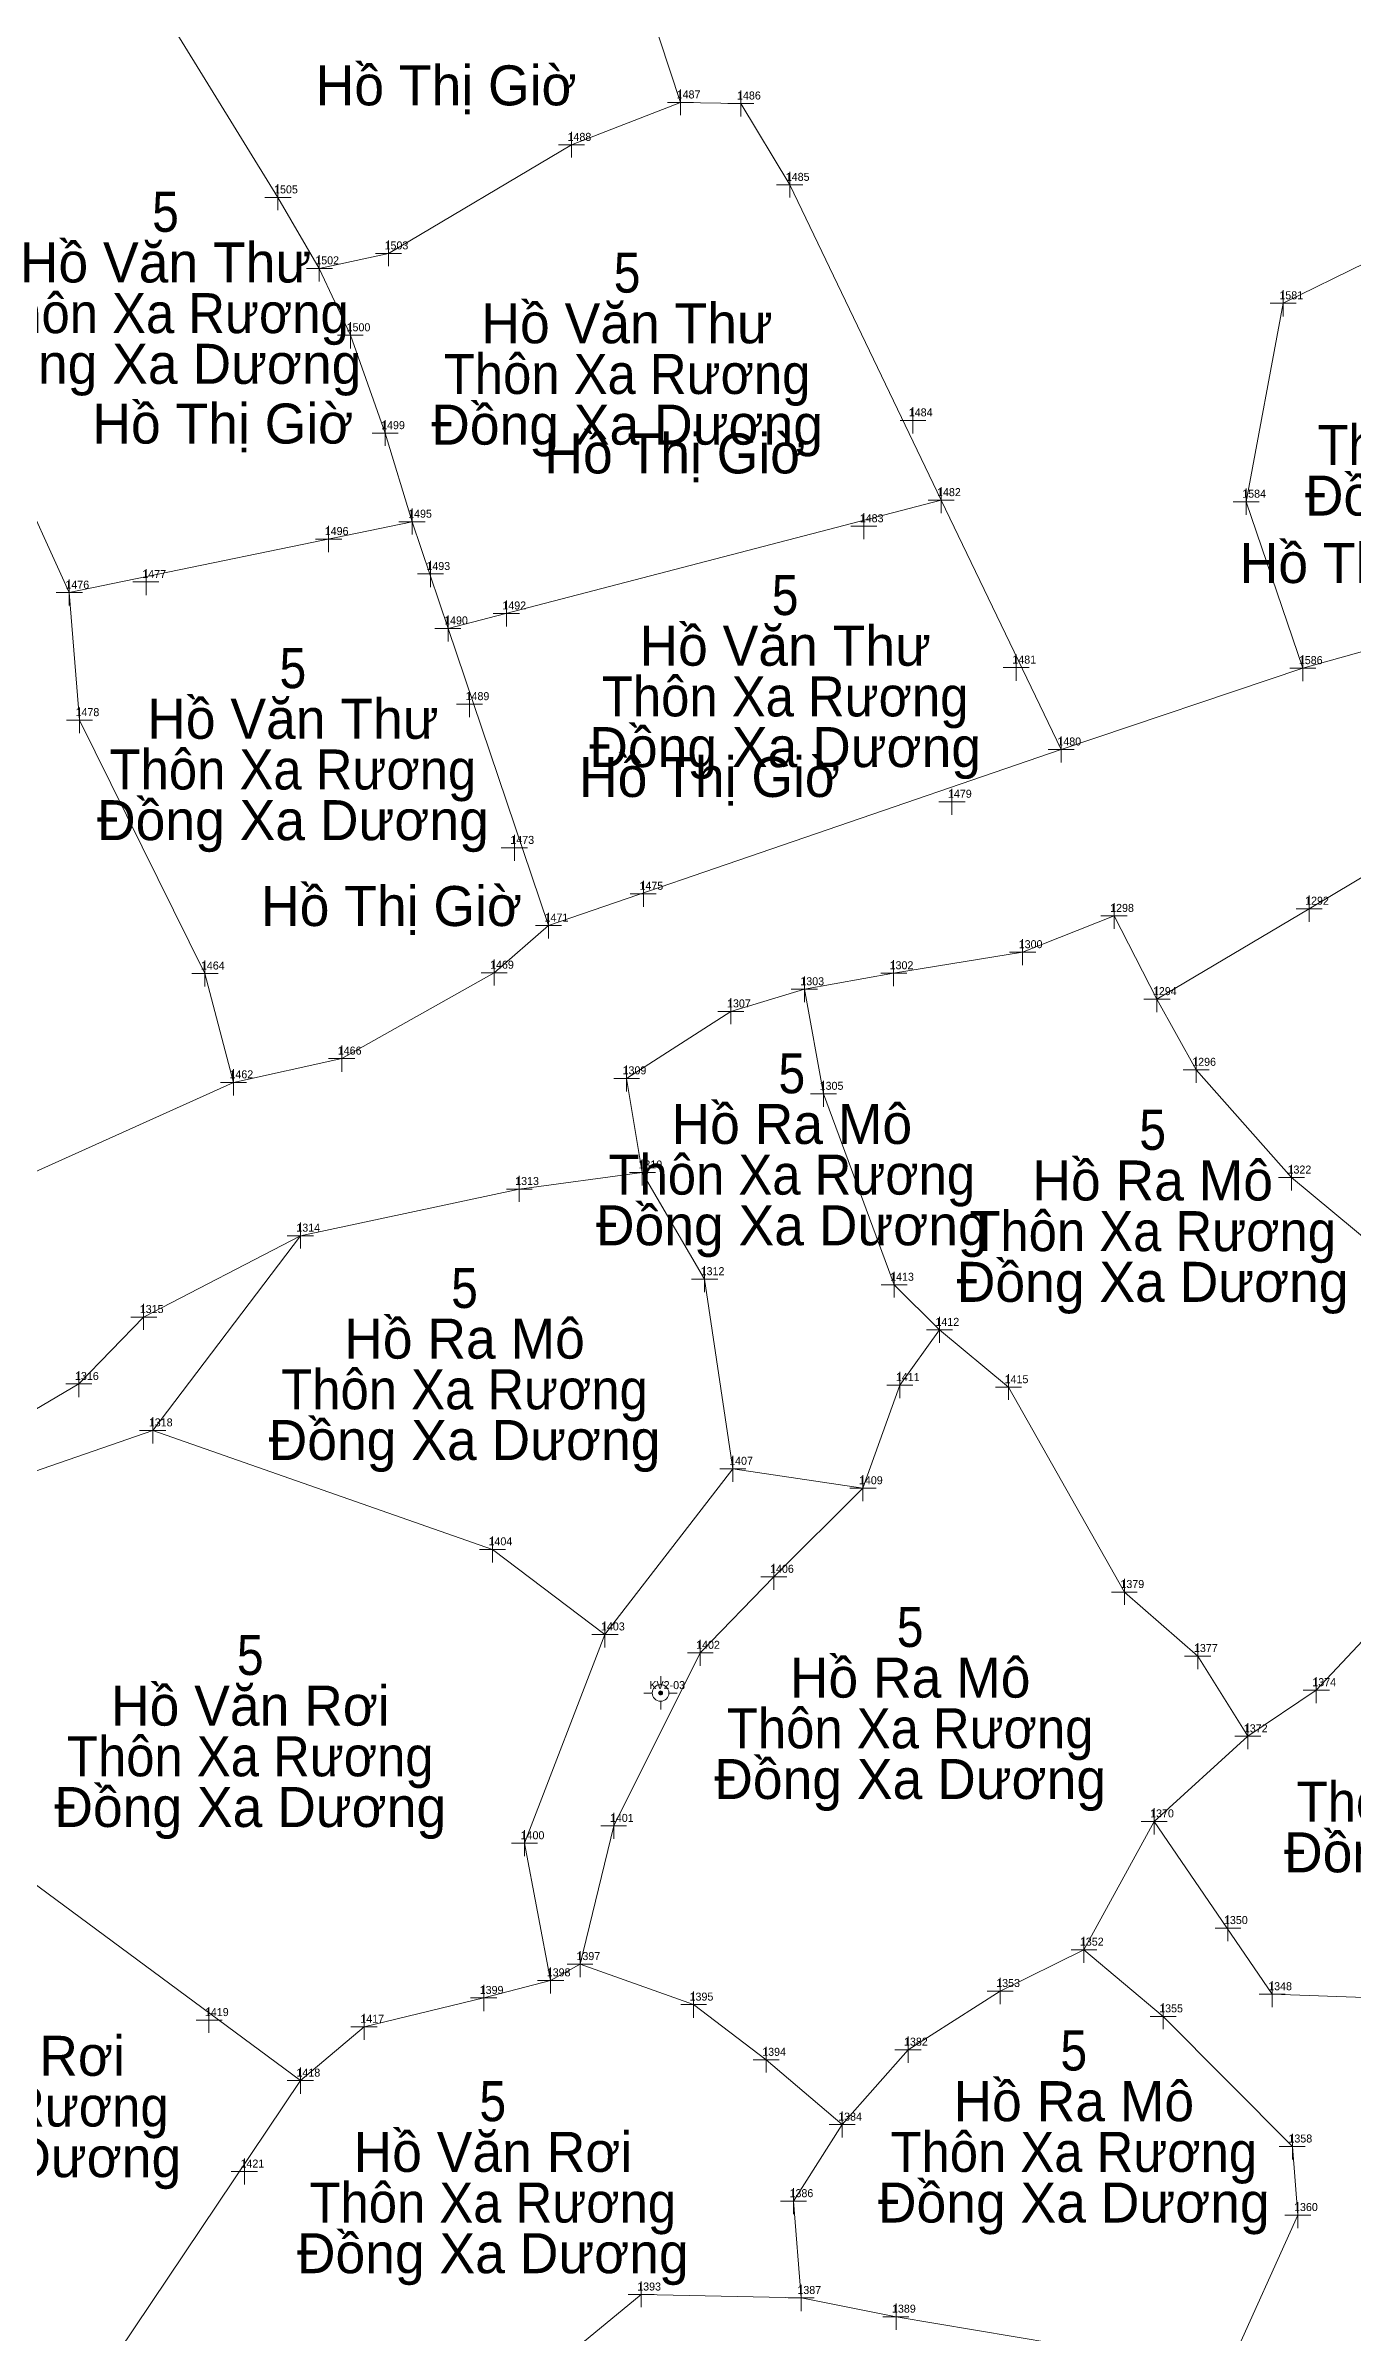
# Model space of a CAD drawing. Header units: metres. Extents: x 541800 to 543200, y 1841756 to 1843200.
# Drawn here: x 542269.7 to 542318.8, y 1841825.6 to 1841911.4 of the extents above; entities that cross this region are included whole.
import ezdxf
from ezdxf.enums import TextEntityAlignment as Align

# ---------------------------------------------------------------- set-up
doc = ezdxf.new("R2010")
doc.units = ezdxf.units.M
doc.header["$LTSCALE"] = 0.12
for name, color, linetype, lineweight in [('10', 7, 'Continuous', 13), ('11', 7, 'Continuous', 13), ('30', 7, 'Continuous', 13)]:
    doc.layers.add(name, color=color, linetype=linetype, lineweight=lineweight)
for name, color, linetype in [('12', 7, 'Continuous'), ('15', 7, 'Continuous'), ('16', 7, 'Continuous')]:
    doc.layers.add(name, color=color, linetype=linetype)

msp = doc.modelspace()

# ---------------------------------------------------------------- hatches: boundary and pattern name
at = {"layer": '10'}
msp.add_hatch(color=256, dxfattribs=at).paths.add_polyline_path([(542292.88, 1841849.604, 1), (542292.73, 1841849.604, 1)])
msp.add_hatch(color=256, dxfattribs=at).paths.add_polyline_path([(542292.88, 1841849.604, 1), (542292.73, 1841849.604, 1)])

# ---------------------------------------------------------------- linework, layer by layer
for p, q in [((542307.84, 1841884.98), (542303.33, 1841894.33)), ((542288.6, 1841878.38), (542284.83, 1841889.52)), ((542292.81, 1841850.23), (542292.81, 1841849.92)), ((542292.81, 1841850.23), (542292.81, 1841849.92)), ((542292.49, 1841849.6), (542292.18, 1841849.6)), ((542292.49, 1841849.6), (542292.18, 1841849.6)), ((542292.81, 1841849.29), (542292.81, 1841848.98)), ((542292.81, 1841849.29), (542292.81, 1841848.98)), ((542293.43, 1841849.6), (542293.12, 1841849.6)), ((542293.43, 1841849.6), (542293.12, 1841849.6)), ((542276.8, 1841814.51), (542292.08, 1841827.05)), ((542298.08, 1841826.92), (542292.08, 1841827.05))]:
    msp.add_line(p, q, dxfattribs=at)
for points in [[(542280, 1841903.02), (542282.6, 1841903.58), (542289.46, 1841907.65), (542293.55, 1841909.24), (542291.98, 1841914.02), (542288.39, 1841920.93), (542287.82, 1841923.96)], [(542293.55, 1841909.24), (542295.82, 1841909.2), (542297.65, 1841906.15), (542303.33, 1841894.33), (542284.83, 1841889.52), (542283.48, 1841893.52)], [(542338.81, 1841894.14), (542338.21, 1841897.82), (542333.02, 1841899.3), (542329.66, 1841904.86), (542322.39, 1841904.76), (542316.17, 1841901.71), (542314.78, 1841894.27), (542316.9, 1841888.03)], [(542270.62, 1841890.86), (542271, 1841886.08), (542275.71, 1841876.58), (542276.78, 1841872.5)], [(542298.2, 1841875.99), (542298.92, 1841872.07), (542301.57, 1841864.91), (542303.27, 1841863.22)], [(542311.43, 1841875.62), (542312.9, 1841872.97), (542316.48, 1841868.93)], [(542339.95, 1841872.96), (542337.79, 1841870.38), (542327.32, 1841862.83), (542324.65, 1841860.89), (542322.09, 1841864.27), (542316.48, 1841868.93)], [(542292.12, 1841869.12), (542294.46, 1841865.12), (542295.52, 1841858.01)], [(542286.5, 1841854.99), (542273.75, 1841859.45), (542279.29, 1841866.75)], [(542305.86, 1841861.07), (542303.27, 1841863.22), (542301.78, 1841861.15)], [(542286.5, 1841854.99), (542290.72, 1841851.8), (542287.7, 1841843.97), (542288.68, 1841838.83), (542289.79, 1841839.44), (542291.05, 1841844.62), (542294.29, 1841851.11), (542297.06, 1841853.96), (542300.4, 1841857.28), (542301.78, 1841861.15)], [(542305.86, 1841861.07), (542310.21, 1841853.39), (542312.96, 1841850.99), (542314.84, 1841847.98), (542311.32, 1841844.79), (542308.69, 1841839.98)], [(542314.84, 1841847.98), (542317.41, 1841849.71), (542322.08, 1841854.69), (542324.11, 1841859.53), (542324.65, 1841860.89)], [(542324.11, 1841859.53), (542326.28, 1841855.48), (542328.89, 1841851.37), (542333.9, 1841844.04), (542332.92, 1841839.15), (542330.23, 1841835.07), (542326.58, 1841834.74), (542319.57, 1841838.18), (542315.75, 1841838.31), (542311.32, 1841844.79)], [(542273.75, 1841859.45), (542268.67, 1841857.68), (542266.54, 1841854.74), (542265.01, 1841846.89), (542261.4, 1841842.55), (542260.27, 1841837.71), (542257.21, 1841833.52), (542258.18, 1841829.13), (542258.91, 1841825.05)], [(542300.4, 1841857.28), (542295.52, 1841858.01), (542290.72, 1841851.8)], [(542279.29, 1841835.07), (542267.02, 1841844.13), (542265.01, 1841846.89)], [(542299.62, 1841833.42), (542302.09, 1841836.23), (542305.55, 1841838.43), (542308.69, 1841839.98)], [(542308.69, 1841839.98), (542311.66, 1841837.48), (542316.51, 1841832.6), (542316.72, 1841830.03), (542314.18, 1841824.4), (542312.06, 1841824.47), (542301.64, 1841826.22)], [(542289.79, 1841839.44), (542294.04, 1841837.92), (542296.77, 1841835.85), (542299.62, 1841833.42), (542297.79, 1841830.55), (542298.08, 1841826.92), (542301.64, 1841826.22)], [(542259.42, 1841797.86), (542262.77, 1841801.18), (542276.8, 1841814.51), (542269.34, 1841820.25), (542279.29, 1841835.07), (542281.68, 1841837.09), (542286.17, 1841838.17), (542288.68, 1841838.83)]]:
    msp.add_lwpolyline(points, dxfattribs=at)
msp.add_lwpolyline([(542273.29, 1841914.05), (542263.45, 1841909.43), (542262.07, 1841908.28), (542264.73, 1841903.13), (542266.55, 1841898.64), (542268.5, 1841895.51), (542270.62, 1841890.86), (542283.48, 1841893.52), (542282.47, 1841896.84), (542281.17, 1841900.51), (542280, 1841903.02), (542278.45, 1841905.68)], close=True, dxfattribs=at)
for radius in [0.312, 0.312, 0.075, 0.075]:
    msp.add_circle((542292.805, 1841849.604), radius, dxfattribs=at)
at = {"layer": '11'}
for points in [[(542294.04, 1841909.24), (542293.55, 1841909.24), (542293.06, 1841909.24)], [(542294.04, 1841909.24), (542293.55, 1841909.24), (542293.06, 1841909.24)], [(542293.55, 1841909.73), (542293.55, 1841909.24), (542293.55, 1841908.76)], [(542293.55, 1841909.73), (542293.55, 1841909.24), (542293.55, 1841908.76)], [(542295.82, 1841909.69), (542295.82, 1841909.2), (542295.82, 1841908.71)], [(542295.82, 1841909.69), (542295.82, 1841909.2), (542295.82, 1841908.71)], [(542296.31, 1841909.2), (542295.82, 1841909.2), (542295.33, 1841909.2)], [(542296.31, 1841909.2), (542295.82, 1841909.2), (542295.33, 1841909.2)], [(542289.95, 1841907.65), (542289.46, 1841907.65), (542288.97, 1841907.65)], [(542289.95, 1841907.65), (542289.46, 1841907.65), (542288.97, 1841907.65)], [(542289.46, 1841908.14), (542289.46, 1841907.65), (542289.46, 1841907.17)], [(542289.46, 1841908.14), (542289.46, 1841907.65), (542289.46, 1841907.17)], [(542278.45, 1841906.17), (542278.45, 1841905.68), (542278.45, 1841905.2)], [(542278.45, 1841906.17), (542278.45, 1841905.68), (542278.45, 1841905.2)], [(542298.14, 1841906.15), (542297.65, 1841906.15), (542297.16, 1841906.15)], [(542298.14, 1841906.15), (542297.65, 1841906.15), (542297.16, 1841906.15)], [(542297.65, 1841906.64), (542297.65, 1841906.15), (542297.65, 1841905.67)], [(542297.65, 1841906.64), (542297.65, 1841906.15), (542297.65, 1841905.67)], [(542278.94, 1841905.68), (542278.45, 1841905.68), (542277.96, 1841905.68)], [(542278.94, 1841905.68), (542278.45, 1841905.68), (542277.96, 1841905.68)], [(542280, 1841903.51), (542280, 1841903.02), (542280, 1841902.53)], [(542280, 1841903.51), (542280, 1841903.02), (542280, 1841902.53)], [(542283.08, 1841903.58), (542282.6, 1841903.58), (542282.11, 1841903.58)], [(542283.08, 1841903.58), (542282.6, 1841903.58), (542282.11, 1841903.58)], [(542282.6, 1841904.07), (542282.6, 1841903.58), (542282.6, 1841903.1)], [(542282.6, 1841904.07), (542282.6, 1841903.58), (542282.6, 1841903.1)], [(542280.49, 1841903.02), (542280, 1841903.02), (542279.52, 1841903.02)], [(542280.49, 1841903.02), (542280, 1841903.02), (542279.52, 1841903.02)], [(542316.66, 1841901.71), (542316.17, 1841901.71), (542315.68, 1841901.71)], [(542316.66, 1841901.71), (542316.17, 1841901.71), (542315.68, 1841901.71)], [(542316.17, 1841902.2), (542316.17, 1841901.71), (542316.17, 1841901.22)], [(542316.17, 1841902.2), (542316.17, 1841901.71), (542316.17, 1841901.22)], [(542281.17, 1841901), (542281.17, 1841900.51), (542281.17, 1841900.02)], [(542281.17, 1841901), (542281.17, 1841900.51), (542281.17, 1841900.02)], [(542281.65, 1841900.51), (542281.17, 1841900.51), (542280.68, 1841900.51)], [(542281.65, 1841900.51), (542281.17, 1841900.51), (542280.68, 1841900.51)], [(542282.47, 1841897.33), (542282.47, 1841896.84), (542282.47, 1841896.36)], [(542282.47, 1841897.33), (542282.47, 1841896.84), (542282.47, 1841896.36)], [(542302.76, 1841897.32), (542302.27, 1841897.32), (542301.79, 1841897.32)], [(542302.76, 1841897.32), (542302.27, 1841897.32), (542301.79, 1841897.32)], [(542302.27, 1841897.81), (542302.27, 1841897.32), (542302.27, 1841896.83)], [(542302.27, 1841897.81), (542302.27, 1841897.32), (542302.27, 1841896.83)], [(542282.96, 1841896.84), (542282.47, 1841896.84), (542281.99, 1841896.84)], [(542282.96, 1841896.84), (542282.47, 1841896.84), (542281.99, 1841896.84)], [(542303.33, 1841894.82), (542303.33, 1841894.33), (542303.33, 1841893.84)], [(542303.33, 1841894.82), (542303.33, 1841894.33), (542303.33, 1841893.84)], [(542314.78, 1841894.76), (542314.78, 1841894.27), (542314.78, 1841893.78)], [(542314.78, 1841894.76), (542314.78, 1841894.27), (542314.78, 1841893.78)], [(542283.48, 1841894.01), (542283.48, 1841893.52), (542283.48, 1841893.04)], [(542283.48, 1841894.01), (542283.48, 1841893.52), (542283.48, 1841893.04)], [(542300.43, 1841893.84), (542300.43, 1841893.35), (542300.43, 1841892.86)], [(542300.43, 1841893.84), (542300.43, 1841893.35), (542300.43, 1841892.86)], [(542303.82, 1841894.33), (542303.33, 1841894.33), (542302.84, 1841894.33)], [(542303.82, 1841894.33), (542303.33, 1841894.33), (542302.84, 1841894.33)], [(542315.27, 1841894.27), (542314.78, 1841894.27), (542314.29, 1841894.27)], [(542315.27, 1841894.27), (542314.78, 1841894.27), (542314.29, 1841894.27)], [(542280.35, 1841893.36), (542280.35, 1841892.87), (542280.35, 1841892.38)], [(542280.35, 1841893.36), (542280.35, 1841892.87), (542280.35, 1841892.38)], [(542283.97, 1841893.52), (542283.48, 1841893.52), (542282.99, 1841893.52)], [(542283.97, 1841893.52), (542283.48, 1841893.52), (542282.99, 1841893.52)], [(542300.92, 1841893.35), (542300.43, 1841893.35), (542299.94, 1841893.35)], [(542300.92, 1841893.35), (542300.43, 1841893.35), (542299.94, 1841893.35)], [(542280.84, 1841892.87), (542280.35, 1841892.87), (542279.86, 1841892.87)], [(542280.84, 1841892.87), (542280.35, 1841892.87), (542279.86, 1841892.87)], [(542270.62, 1841891.35), (542270.62, 1841890.86), (542270.62, 1841890.38)], [(542270.62, 1841891.35), (542270.62, 1841890.86), (542270.62, 1841890.38)], [(542273.98, 1841891.26), (542273.5, 1841891.26), (542273.01, 1841891.26)], [(542273.98, 1841891.26), (542273.5, 1841891.26), (542273.01, 1841891.26)], [(542273.5, 1841891.74), (542273.5, 1841891.26), (542273.5, 1841890.77)], [(542273.5, 1841891.74), (542273.5, 1841891.26), (542273.5, 1841890.77)], [(542284.66, 1841891.56), (542284.17, 1841891.56), (542283.68, 1841891.56)], [(542284.66, 1841891.56), (542284.17, 1841891.56), (542283.68, 1841891.56)], [(542284.17, 1841892.05), (542284.17, 1841891.56), (542284.17, 1841891.07)], [(542284.17, 1841892.05), (542284.17, 1841891.56), (542284.17, 1841891.07)], [(542271.11, 1841890.86), (542270.62, 1841890.86), (542270.13, 1841890.86)], [(542271.11, 1841890.86), (542270.62, 1841890.86), (542270.13, 1841890.86)], [(542287.02, 1841890.57), (542287.02, 1841890.08), (542287.02, 1841889.59)], [(542287.02, 1841890.57), (542287.02, 1841890.08), (542287.02, 1841889.59)], [(542285.31, 1841889.52), (542284.83, 1841889.52), (542284.34, 1841889.52)], [(542285.31, 1841889.52), (542284.83, 1841889.52), (542284.34, 1841889.52)], [(542284.83, 1841890), (542284.83, 1841889.52), (542284.83, 1841889.03)], [(542284.83, 1841890), (542284.83, 1841889.52), (542284.83, 1841889.03)], [(542287.51, 1841890.08), (542287.02, 1841890.08), (542286.53, 1841890.08)], [(542287.51, 1841890.08), (542287.02, 1841890.08), (542286.53, 1841890.08)], [(542306.64, 1841888.05), (542306.15, 1841888.05), (542305.66, 1841888.05)], [(542306.64, 1841888.05), (542306.15, 1841888.05), (542305.66, 1841888.05)], [(542306.15, 1841888.54), (542306.15, 1841888.05), (542306.15, 1841887.56)], [(542306.15, 1841888.54), (542306.15, 1841888.05), (542306.15, 1841887.56)], [(542317.39, 1841888.03), (542316.9, 1841888.03), (542316.41, 1841888.03)], [(542317.39, 1841888.03), (542316.9, 1841888.03), (542316.41, 1841888.03)], [(542316.9, 1841888.52), (542316.9, 1841888.03), (542316.9, 1841887.54)], [(542316.9, 1841888.52), (542316.9, 1841888.03), (542316.9, 1841887.54)], [(542285.64, 1841887.17), (542285.64, 1841886.68), (542285.64, 1841886.19)], [(542285.64, 1841887.17), (542285.64, 1841886.68), (542285.64, 1841886.19)], [(542271.49, 1841886.08), (542271, 1841886.08), (542270.52, 1841886.08)], [(542271.49, 1841886.08), (542271, 1841886.08), (542270.52, 1841886.08)], [(542271, 1841886.56), (542271, 1841886.08), (542271, 1841885.59)], [(542271, 1841886.56), (542271, 1841886.08), (542271, 1841885.59)], [(542286.13, 1841886.68), (542285.64, 1841886.68), (542285.15, 1841886.68)], [(542286.13, 1841886.68), (542285.64, 1841886.68), (542285.15, 1841886.68)], [(542307.84, 1841885.47), (542307.84, 1841884.98), (542307.84, 1841884.49)], [(542307.84, 1841885.47), (542307.84, 1841884.98), (542307.84, 1841884.49)], [(542308.33, 1841884.98), (542307.84, 1841884.98), (542307.35, 1841884.98)], [(542308.33, 1841884.98), (542307.84, 1841884.98), (542307.35, 1841884.98)], [(542303.74, 1841883.51), (542303.74, 1841883.02), (542303.74, 1841882.53)], [(542303.74, 1841883.51), (542303.74, 1841883.02), (542303.74, 1841882.53)], [(542304.23, 1841883.02), (542303.74, 1841883.02), (542303.25, 1841883.02)], [(542304.23, 1841883.02), (542303.74, 1841883.02), (542303.25, 1841883.02)], [(542287.81, 1841881.29), (542287.32, 1841881.29), (542286.83, 1841881.29)], [(542287.81, 1841881.29), (542287.32, 1841881.29), (542286.83, 1841881.29)], [(542287.32, 1841881.78), (542287.32, 1841881.29), (542287.32, 1841880.8)], [(542287.32, 1841881.78), (542287.32, 1841881.29), (542287.32, 1841880.8)], [(542292.64, 1841879.57), (542292.16, 1841879.57), (542291.67, 1841879.57)], [(542292.64, 1841879.57), (542292.16, 1841879.57), (542291.67, 1841879.57)], [(542292.16, 1841880.06), (542292.16, 1841879.57), (542292.16, 1841879.08)], [(542292.16, 1841880.06), (542292.16, 1841879.57), (542292.16, 1841879.08)], [(542309.82, 1841879.22), (542309.82, 1841878.74), (542309.82, 1841878.25)], [(542309.82, 1841879.22), (542309.82, 1841878.74), (542309.82, 1841878.25)], [(542317.14, 1841879.5), (542317.14, 1841879.01), (542317.14, 1841878.52)], [(542317.14, 1841879.5), (542317.14, 1841879.01), (542317.14, 1841878.52)], [(542289.09, 1841878.38), (542288.6, 1841878.38), (542288.11, 1841878.38)], [(542289.09, 1841878.38), (542288.6, 1841878.38), (542288.11, 1841878.38)], [(542288.6, 1841878.86), (542288.6, 1841878.38), (542288.6, 1841877.89)], [(542288.6, 1841878.86), (542288.6, 1841878.38), (542288.6, 1841877.89)], [(542310.31, 1841878.74), (542309.82, 1841878.74), (542309.33, 1841878.74)], [(542310.31, 1841878.74), (542309.82, 1841878.74), (542309.33, 1841878.74)], [(542317.63, 1841879.01), (542317.14, 1841879.01), (542316.65, 1841879.01)], [(542317.63, 1841879.01), (542317.14, 1841879.01), (542316.65, 1841879.01)], [(542306.39, 1841877.87), (542306.39, 1841877.38), (542306.39, 1841876.89)], [(542306.39, 1841877.87), (542306.39, 1841877.38), (542306.39, 1841876.89)], [(542275.71, 1841877.07), (542275.71, 1841876.58), (542275.71, 1841876.09)], [(542275.71, 1841877.07), (542275.71, 1841876.58), (542275.71, 1841876.09)], [(542286.56, 1841877.1), (542286.56, 1841876.61), (542286.56, 1841876.13)], [(542286.56, 1841877.1), (542286.56, 1841876.61), (542286.56, 1841876.13)], [(542301.55, 1841877.08), (542301.55, 1841876.59), (542301.55, 1841876.1)], [(542301.55, 1841877.08), (542301.55, 1841876.59), (542301.55, 1841876.1)], [(542306.88, 1841877.38), (542306.39, 1841877.38), (542305.9, 1841877.38)], [(542306.88, 1841877.38), (542306.39, 1841877.38), (542305.9, 1841877.38)], [(542276.2, 1841876.58), (542275.71, 1841876.58), (542275.22, 1841876.58)], [(542276.2, 1841876.58), (542275.71, 1841876.58), (542275.22, 1841876.58)], [(542287.05, 1841876.61), (542286.56, 1841876.61), (542286.07, 1841876.61)], [(542287.05, 1841876.61), (542286.56, 1841876.61), (542286.07, 1841876.61)], [(542298.69, 1841875.99), (542298.2, 1841875.99), (542297.71, 1841875.99)], [(542298.69, 1841875.99), (542298.2, 1841875.99), (542297.71, 1841875.99)], [(542298.2, 1841876.47), (542298.2, 1841875.99), (542298.2, 1841875.5)], [(542298.2, 1841876.47), (542298.2, 1841875.99), (542298.2, 1841875.5)], [(542302.04, 1841876.59), (542301.55, 1841876.59), (542301.07, 1841876.59)], [(542302.04, 1841876.59), (542301.55, 1841876.59), (542301.07, 1841876.59)], [(542311.43, 1841876.11), (542311.43, 1841875.62), (542311.43, 1841875.13)], [(542311.43, 1841876.11), (542311.43, 1841875.62), (542311.43, 1841875.13)], [(542295.93, 1841875.16), (542295.44, 1841875.16), (542294.95, 1841875.16)], [(542295.93, 1841875.16), (542295.44, 1841875.16), (542294.95, 1841875.16)], [(542295.44, 1841875.65), (542295.44, 1841875.16), (542295.44, 1841874.68)], [(542295.44, 1841875.65), (542295.44, 1841875.16), (542295.44, 1841874.68)], [(542311.92, 1841875.62), (542311.43, 1841875.62), (542310.94, 1841875.62)], [(542311.92, 1841875.62), (542311.43, 1841875.62), (542310.94, 1841875.62)], [(542281.33, 1841873.39), (542280.84, 1841873.39), (542280.35, 1841873.39)], [(542281.33, 1841873.39), (542280.84, 1841873.39), (542280.35, 1841873.39)], [(542280.84, 1841873.88), (542280.84, 1841873.39), (542280.84, 1841872.9)], [(542280.84, 1841873.88), (542280.84, 1841873.39), (542280.84, 1841872.9)], [(542312.9, 1841873.46), (542312.9, 1841872.97), (542312.9, 1841872.48)], [(542312.9, 1841873.46), (542312.9, 1841872.97), (542312.9, 1841872.48)], [(542277.27, 1841872.5), (542276.78, 1841872.5), (542276.29, 1841872.5)], [(542277.27, 1841872.5), (542276.78, 1841872.5), (542276.29, 1841872.5)], [(542276.78, 1841872.99), (542276.78, 1841872.5), (542276.78, 1841872.01)], [(542276.78, 1841872.99), (542276.78, 1841872.5), (542276.78, 1841872.01)], [(542292.02, 1841872.65), (542291.53, 1841872.65), (542291.05, 1841872.65)], [(542292.02, 1841872.65), (542291.53, 1841872.65), (542291.05, 1841872.65)], [(542291.53, 1841873.13), (542291.53, 1841872.65), (542291.53, 1841872.16)], [(542291.53, 1841873.13), (542291.53, 1841872.65), (542291.53, 1841872.16)], [(542298.92, 1841872.56), (542298.92, 1841872.07), (542298.92, 1841871.58)], [(542298.92, 1841872.56), (542298.92, 1841872.07), (542298.92, 1841871.58)], [(542313.39, 1841872.97), (542312.9, 1841872.97), (542312.42, 1841872.97)], [(542313.39, 1841872.97), (542312.9, 1841872.97), (542312.42, 1841872.97)], [(542299.41, 1841872.07), (542298.92, 1841872.07), (542298.43, 1841872.07)], [(542299.41, 1841872.07), (542298.92, 1841872.07), (542298.43, 1841872.07)], [(542287.5, 1841868.99), (542287.5, 1841868.5), (542287.5, 1841868.02)], [(542287.5, 1841868.99), (542287.5, 1841868.5), (542287.5, 1841868.02)], [(542292.61, 1841869.12), (542292.12, 1841869.12), (542291.64, 1841869.12)], [(542292.61, 1841869.12), (542292.12, 1841869.12), (542291.64, 1841869.12)], [(542292.12, 1841869.61), (542292.12, 1841869.12), (542292.12, 1841868.63)], [(542292.12, 1841869.61), (542292.12, 1841869.12), (542292.12, 1841868.63)], [(542316.97, 1841868.93), (542316.48, 1841868.93), (542315.99, 1841868.93)], [(542316.97, 1841868.93), (542316.48, 1841868.93), (542315.99, 1841868.93)], [(542316.48, 1841869.41), (542316.48, 1841868.93), (542316.48, 1841868.44)], [(542316.48, 1841869.41), (542316.48, 1841868.93), (542316.48, 1841868.44)], [(542287.99, 1841868.5), (542287.5, 1841868.5), (542287.02, 1841868.5)], [(542287.99, 1841868.5), (542287.5, 1841868.5), (542287.02, 1841868.5)], [(542279.29, 1841867.24), (542279.29, 1841866.75), (542279.29, 1841866.27)], [(542279.29, 1841867.24), (542279.29, 1841866.75), (542279.29, 1841866.27)], [(542279.78, 1841866.75), (542279.29, 1841866.75), (542278.8, 1841866.75)], [(542279.78, 1841866.75), (542279.29, 1841866.75), (542278.8, 1841866.75)], [(542294.46, 1841865.61), (542294.46, 1841865.12), (542294.46, 1841864.63)], [(542294.46, 1841865.61), (542294.46, 1841865.12), (542294.46, 1841864.63)], [(542294.95, 1841865.12), (542294.46, 1841865.12), (542293.97, 1841865.12)], [(542294.95, 1841865.12), (542294.46, 1841865.12), (542293.97, 1841865.12)], [(542302.06, 1841864.91), (542301.57, 1841864.91), (542301.08, 1841864.91)], [(542302.06, 1841864.91), (542301.57, 1841864.91), (542301.08, 1841864.91)], [(542301.57, 1841865.4), (542301.57, 1841864.91), (542301.57, 1841864.43)], [(542301.57, 1841865.4), (542301.57, 1841864.91), (542301.57, 1841864.43)], [(542273.41, 1841864.19), (542273.41, 1841863.7), (542273.41, 1841863.22)], [(542273.41, 1841864.19), (542273.41, 1841863.7), (542273.41, 1841863.22)], [(542273.9, 1841863.7), (542273.41, 1841863.7), (542272.93, 1841863.7)], [(542273.9, 1841863.7), (542273.41, 1841863.7), (542272.93, 1841863.7)], [(542303.76, 1841863.22), (542303.27, 1841863.22), (542302.78, 1841863.22)], [(542303.76, 1841863.22), (542303.27, 1841863.22), (542302.78, 1841863.22)], [(542303.27, 1841863.71), (542303.27, 1841863.22), (542303.27, 1841862.73)], [(542303.27, 1841863.71), (542303.27, 1841863.22), (542303.27, 1841862.73)], [(542270.98, 1841861.67), (542270.98, 1841861.19), (542270.98, 1841860.7)], [(542270.98, 1841861.67), (542270.98, 1841861.19), (542270.98, 1841860.7)], [(542301.78, 1841861.64), (542301.78, 1841861.15), (542301.78, 1841860.66)], [(542301.78, 1841861.64), (542301.78, 1841861.15), (542301.78, 1841860.66)], [(542305.86, 1841861.56), (542305.86, 1841861.07), (542305.86, 1841860.59)], [(542305.86, 1841861.56), (542305.86, 1841861.07), (542305.86, 1841860.59)], [(542271.47, 1841861.19), (542270.98, 1841861.19), (542270.49, 1841861.19)], [(542271.47, 1841861.19), (542270.98, 1841861.19), (542270.49, 1841861.19)], [(542302.27, 1841861.15), (542301.78, 1841861.15), (542301.29, 1841861.15)], [(542302.27, 1841861.15), (542301.78, 1841861.15), (542301.29, 1841861.15)], [(542306.35, 1841861.07), (542305.86, 1841861.07), (542305.37, 1841861.07)], [(542306.35, 1841861.07), (542305.86, 1841861.07), (542305.37, 1841861.07)], [(542273.75, 1841859.94), (542273.75, 1841859.45), (542273.75, 1841858.96)], [(542273.75, 1841859.94), (542273.75, 1841859.45), (542273.75, 1841858.96)], [(542274.24, 1841859.45), (542273.75, 1841859.45), (542273.26, 1841859.45)], [(542274.24, 1841859.45), (542273.75, 1841859.45), (542273.26, 1841859.45)], [(542296.01, 1841858.01), (542295.52, 1841858.01), (542295.03, 1841858.01)], [(542296.01, 1841858.01), (542295.52, 1841858.01), (542295.03, 1841858.01)], [(542295.52, 1841858.49), (542295.52, 1841858.01), (542295.52, 1841857.52)], [(542295.52, 1841858.49), (542295.52, 1841858.01), (542295.52, 1841857.52)], [(542300.89, 1841857.28), (542300.4, 1841857.28), (542299.91, 1841857.28)], [(542300.89, 1841857.28), (542300.4, 1841857.28), (542299.91, 1841857.28)], [(542300.4, 1841857.77), (542300.4, 1841857.28), (542300.4, 1841856.8)], [(542300.4, 1841857.77), (542300.4, 1841857.28), (542300.4, 1841856.8)], [(542286.5, 1841855.47), (542286.5, 1841854.99), (542286.5, 1841854.5)], [(542286.5, 1841855.47), (542286.5, 1841854.99), (542286.5, 1841854.5)], [(542286.99, 1841854.99), (542286.5, 1841854.99), (542286.01, 1841854.99)], [(542286.99, 1841854.99), (542286.5, 1841854.99), (542286.01, 1841854.99)], [(542297.06, 1841854.45), (542297.06, 1841853.96), (542297.06, 1841853.47)], [(542297.06, 1841854.45), (542297.06, 1841853.96), (542297.06, 1841853.47)], [(542297.54, 1841853.96), (542297.06, 1841853.96), (542296.57, 1841853.96)], [(542297.54, 1841853.96), (542297.06, 1841853.96), (542296.57, 1841853.96)], [(542310.21, 1841853.88), (542310.21, 1841853.39), (542310.21, 1841852.91)], [(542310.21, 1841853.88), (542310.21, 1841853.39), (542310.21, 1841852.91)], [(542310.69, 1841853.39), (542310.21, 1841853.39), (542309.72, 1841853.39)], [(542310.69, 1841853.39), (542310.21, 1841853.39), (542309.72, 1841853.39)], [(542291.21, 1841851.8), (542290.72, 1841851.8), (542290.23, 1841851.8)], [(542291.21, 1841851.8), (542290.72, 1841851.8), (542290.23, 1841851.8)], [(542290.72, 1841852.29), (542290.72, 1841851.8), (542290.72, 1841851.31)], [(542290.72, 1841852.29), (542290.72, 1841851.8), (542290.72, 1841851.31)], [(542294.78, 1841851.11), (542294.29, 1841851.11), (542293.81, 1841851.11)], [(542294.78, 1841851.11), (542294.29, 1841851.11), (542293.81, 1841851.11)], [(542294.29, 1841851.6), (542294.29, 1841851.11), (542294.29, 1841850.62)], [(542294.29, 1841851.6), (542294.29, 1841851.11), (542294.29, 1841850.62)], [(542313.45, 1841850.99), (542312.96, 1841850.99), (542312.47, 1841850.99)], [(542313.45, 1841850.99), (542312.96, 1841850.99), (542312.47, 1841850.99)], [(542312.96, 1841851.47), (542312.96, 1841850.99), (542312.96, 1841850.5)], [(542312.96, 1841851.47), (542312.96, 1841850.99), (542312.96, 1841850.5)], [(542317.41, 1841850.2), (542317.41, 1841849.71), (542317.41, 1841849.22)], [(542317.41, 1841850.2), (542317.41, 1841849.71), (542317.41, 1841849.22)], [(542317.9, 1841849.71), (542317.41, 1841849.71), (542316.92, 1841849.71)], [(542317.9, 1841849.71), (542317.41, 1841849.71), (542316.92, 1841849.71)], [(542314.84, 1841848.47), (542314.84, 1841847.98), (542314.84, 1841847.5)], [(542314.84, 1841848.47), (542314.84, 1841847.98), (542314.84, 1841847.5)], [(542315.33, 1841847.98), (542314.84, 1841847.98), (542314.35, 1841847.98)], [(542315.33, 1841847.98), (542314.84, 1841847.98), (542314.35, 1841847.98)], [(542291.05, 1841845.11), (542291.05, 1841844.62), (542291.05, 1841844.13)], [(542291.05, 1841845.11), (542291.05, 1841844.62), (542291.05, 1841844.13)], [(542311.32, 1841845.28), (542311.32, 1841844.79), (542311.32, 1841844.3)], [(542311.32, 1841845.28), (542311.32, 1841844.79), (542311.32, 1841844.3)], [(542287.7, 1841844.46), (542287.7, 1841843.97), (542287.7, 1841843.48)], [(542287.7, 1841844.46), (542287.7, 1841843.97), (542287.7, 1841843.48)], [(542291.53, 1841844.62), (542291.05, 1841844.62), (542290.56, 1841844.62)], [(542291.53, 1841844.62), (542291.05, 1841844.62), (542290.56, 1841844.62)], [(542311.81, 1841844.79), (542311.32, 1841844.79), (542310.84, 1841844.79)], [(542311.81, 1841844.79), (542311.32, 1841844.79), (542310.84, 1841844.79)], [(542288.19, 1841843.97), (542287.7, 1841843.97), (542287.21, 1841843.97)], [(542288.19, 1841843.97), (542287.7, 1841843.97), (542287.21, 1841843.97)], [(542314.58, 1841840.79), (542314.09, 1841840.79), (542313.61, 1841840.79)], [(542314.58, 1841840.79), (542314.09, 1841840.79), (542313.61, 1841840.79)], [(542314.09, 1841841.27), (542314.09, 1841840.79), (542314.09, 1841840.3)], [(542314.09, 1841841.27), (542314.09, 1841840.79), (542314.09, 1841840.3)], [(542289.79, 1841839.92), (542289.79, 1841839.44), (542289.79, 1841838.95)], [(542289.79, 1841839.92), (542289.79, 1841839.44), (542289.79, 1841838.95)], [(542309.18, 1841839.98), (542308.69, 1841839.98), (542308.21, 1841839.98)], [(542309.18, 1841839.98), (542308.69, 1841839.98), (542308.21, 1841839.98)], [(542308.69, 1841840.46), (542308.69, 1841839.98), (542308.69, 1841839.49)], [(542308.69, 1841840.46), (542308.69, 1841839.98), (542308.69, 1841839.49)], [(542288.68, 1841839.31), (542288.68, 1841838.83), (542288.68, 1841838.34)], [(542288.68, 1841839.31), (542288.68, 1841838.83), (542288.68, 1841838.34)], [(542290.27, 1841839.44), (542289.79, 1841839.44), (542289.3, 1841839.44)], [(542290.27, 1841839.44), (542289.79, 1841839.44), (542289.3, 1841839.44)], [(542305.55, 1841838.92), (542305.55, 1841838.43), (542305.55, 1841837.94)], [(542305.55, 1841838.92), (542305.55, 1841838.43), (542305.55, 1841837.94)], [(542286.66, 1841838.17), (542286.17, 1841838.17), (542285.68, 1841838.17)], [(542286.66, 1841838.17), (542286.17, 1841838.17), (542285.68, 1841838.17)], [(542286.17, 1841838.66), (542286.17, 1841838.17), (542286.17, 1841837.68)], [(542286.17, 1841838.66), (542286.17, 1841838.17), (542286.17, 1841837.68)], [(542289.17, 1841838.83), (542288.68, 1841838.83), (542288.19, 1841838.83)], [(542289.17, 1841838.83), (542288.68, 1841838.83), (542288.19, 1841838.83)], [(542294.04, 1841838.41), (542294.04, 1841837.92), (542294.04, 1841837.43)], [(542294.04, 1841838.41), (542294.04, 1841837.92), (542294.04, 1841837.43)], [(542306.04, 1841838.43), (542305.55, 1841838.43), (542305.06, 1841838.43)], [(542306.04, 1841838.43), (542305.55, 1841838.43), (542305.06, 1841838.43)], [(542316.24, 1841838.31), (542315.75, 1841838.31), (542315.26, 1841838.31)], [(542316.24, 1841838.31), (542315.75, 1841838.31), (542315.26, 1841838.31)], [(542315.75, 1841838.8), (542315.75, 1841838.31), (542315.75, 1841837.82)], [(542315.75, 1841838.8), (542315.75, 1841838.31), (542315.75, 1841837.82)], [(542276.35, 1841837.34), (542275.86, 1841837.34), (542275.38, 1841837.34)], [(542276.35, 1841837.34), (542275.86, 1841837.34), (542275.38, 1841837.34)], [(542275.86, 1841837.83), (542275.86, 1841837.34), (542275.86, 1841836.86)], [(542275.86, 1841837.83), (542275.86, 1841837.34), (542275.86, 1841836.86)], [(542281.68, 1841837.58), (542281.68, 1841837.09), (542281.68, 1841836.6)], [(542281.68, 1841837.58), (542281.68, 1841837.09), (542281.68, 1841836.6)], [(542294.53, 1841837.92), (542294.04, 1841837.92), (542293.56, 1841837.92)], [(542294.53, 1841837.92), (542294.04, 1841837.92), (542293.56, 1841837.92)], [(542312.15, 1841837.48), (542311.66, 1841837.48), (542311.17, 1841837.48)], [(542312.15, 1841837.48), (542311.66, 1841837.48), (542311.17, 1841837.48)], [(542311.66, 1841837.97), (542311.66, 1841837.48), (542311.66, 1841837)], [(542311.66, 1841837.97), (542311.66, 1841837.48), (542311.66, 1841837)], [(542282.17, 1841837.09), (542281.68, 1841837.09), (542281.19, 1841837.09)], [(542282.17, 1841837.09), (542281.68, 1841837.09), (542281.19, 1841837.09)], [(542302.09, 1841836.72), (542302.09, 1841836.23), (542302.09, 1841835.74)], [(542302.09, 1841836.72), (542302.09, 1841836.23), (542302.09, 1841835.74)], [(542279.29, 1841835.56), (542279.29, 1841835.07), (542279.29, 1841834.58)], [(542279.29, 1841835.56), (542279.29, 1841835.07), (542279.29, 1841834.58)], [(542297.26, 1841835.85), (542296.77, 1841835.85), (542296.28, 1841835.85)], [(542297.26, 1841835.85), (542296.77, 1841835.85), (542296.28, 1841835.85)], [(542296.77, 1841836.34), (542296.77, 1841835.85), (542296.77, 1841835.37)], [(542296.77, 1841836.34), (542296.77, 1841835.85), (542296.77, 1841835.37)], [(542302.58, 1841836.23), (542302.09, 1841836.23), (542301.6, 1841836.23)], [(542302.58, 1841836.23), (542302.09, 1841836.23), (542301.6, 1841836.23)], [(542279.78, 1841835.07), (542279.29, 1841835.07), (542278.8, 1841835.07)], [(542279.78, 1841835.07), (542279.29, 1841835.07), (542278.8, 1841835.07)], [(542299.62, 1841833.91), (542299.62, 1841833.42), (542299.62, 1841832.94)], [(542299.62, 1841833.91), (542299.62, 1841833.42), (542299.62, 1841832.94)], [(542300.11, 1841833.42), (542299.62, 1841833.42), (542299.13, 1841833.42)], [(542300.11, 1841833.42), (542299.62, 1841833.42), (542299.13, 1841833.42)], [(542316.51, 1841833.08), (542316.51, 1841832.6), (542316.51, 1841832.11)], [(542316.51, 1841833.08), (542316.51, 1841832.6), (542316.51, 1841832.11)], [(542277.19, 1841832.15), (542277.19, 1841831.66), (542277.19, 1841831.17)], [(542277.19, 1841832.15), (542277.19, 1841831.66), (542277.19, 1841831.17)], [(542316.99, 1841832.6), (542316.51, 1841832.6), (542316.02, 1841832.6)], [(542316.99, 1841832.6), (542316.51, 1841832.6), (542316.02, 1841832.6)], [(542277.68, 1841831.66), (542277.19, 1841831.66), (542276.7, 1841831.66)], [(542277.68, 1841831.66), (542277.19, 1841831.66), (542276.7, 1841831.66)], [(542298.28, 1841830.55), (542297.79, 1841830.55), (542297.3, 1841830.55)], [(542298.28, 1841830.55), (542297.79, 1841830.55), (542297.3, 1841830.55)], [(542297.79, 1841831.04), (542297.79, 1841830.55), (542297.79, 1841830.06)], [(542297.79, 1841831.04), (542297.79, 1841830.55), (542297.79, 1841830.06)], [(542316.72, 1841830.51), (542316.72, 1841830.03), (542316.72, 1841829.54)], [(542316.72, 1841830.51), (542316.72, 1841830.03), (542316.72, 1841829.54)], [(542317.21, 1841830.03), (542316.72, 1841830.03), (542316.23, 1841830.03)], [(542317.21, 1841830.03), (542316.72, 1841830.03), (542316.23, 1841830.03)], [(542292.57, 1841827.05), (542292.08, 1841827.05), (542291.59, 1841827.05)], [(542292.57, 1841827.05), (542292.08, 1841827.05), (542291.59, 1841827.05)], [(542292.08, 1841827.54), (542292.08, 1841827.05), (542292.08, 1841826.57)], [(542292.08, 1841827.54), (542292.08, 1841827.05), (542292.08, 1841826.57)], [(542298.57, 1841826.92), (542298.08, 1841826.92), (542297.59, 1841826.92)], [(542298.57, 1841826.92), (542298.08, 1841826.92), (542297.59, 1841826.92)], [(542298.08, 1841827.41), (542298.08, 1841826.92), (542298.08, 1841826.43)], [(542298.08, 1841827.41), (542298.08, 1841826.92), (542298.08, 1841826.43)], [(542302.12, 1841826.22), (542301.64, 1841826.22), (542301.15, 1841826.22)], [(542302.12, 1841826.22), (542301.64, 1841826.22), (542301.15, 1841826.22)], [(542301.64, 1841826.71), (542301.64, 1841826.22), (542301.64, 1841825.73)], [(542301.64, 1841826.71), (542301.64, 1841826.22), (542301.64, 1841825.73)]]:
    msp.add_lwpolyline(points, dxfattribs=at)
at = {"layer": '30'}
for p, q in [((542316.9, 1841888.03), (542307.84, 1841884.98)), ((542288.6, 1841878.38), (542307.84, 1841884.98)), ((542254.71, 1841862.57), (542276.78, 1841872.5)), ((542273.41, 1841863.7), (542279.29, 1841866.75)), ((542270.98, 1841861.19), (542273.41, 1841863.7)), ((542270.98, 1841861.19), (542267.14, 1841858.93))]:
    msp.add_line(p, q, dxfattribs=at)
for points in [[(542316.9, 1841888.03), (542338.81, 1841894.14), (542347.65, 1841898.99)], [(542328.24, 1841884.24), (542323.97, 1841883.08), (542317.14, 1841879.01), (542311.43, 1841875.62)], [(542276.78, 1841872.5), (542280.84, 1841873.39), (542286.56, 1841876.61), (542288.6, 1841878.38)], [(542298.2, 1841875.99), (542301.55, 1841876.59), (542306.39, 1841877.38), (542309.82, 1841878.74), (542311.43, 1841875.62)], [(542292.12, 1841869.12), (542291.53, 1841872.65), (542295.44, 1841875.16), (542298.2, 1841875.99)], [(542279.29, 1841866.75), (542287.5, 1841868.5), (542292.12, 1841869.12)]]:
    msp.add_lwpolyline(points, dxfattribs=at)

# ---------------------------------------------------------------- texts
at = {"layer": '12'}
for s, p in [('1487', (542293.855, 1841909.39)), ('1486', (542296.12, 1841909.35)), ('1488', (542289.76, 1841907.8)), ('1505', (542278.75, 1841905.83)), ('1485', (542297.95, 1841906.3)), ('1502', (542280.295, 1841903.17)), ('1503', (542282.895, 1841903.73)), ('1581', (542316.47, 1841901.86)), ('1500', (542281.47, 1841900.66)), ('1499', (542282.765, 1841896.99)), ('1484', (542302.565, 1841897.47)), ('1482', (542303.625, 1841894.48)), ('1584', (542315.075, 1841894.42)), ('1495', (542283.78, 1841893.67)), ('1483', (542300.725, 1841893.5)), ('1496', (542280.65, 1841893.02)), ('1476', (542270.92, 1841891.01)), ('1477', (542273.805, 1841891.41)), ('1493', (542284.465, 1841891.71)), ('1492', (542287.315, 1841890.23)), ('1490', (542285.13, 1841889.67)), ('1481', (542306.45, 1841888.2)), ('1586', (542317.2, 1841888.18)), ('1489', (542285.935, 1841886.83)), ('1478', (542271.3, 1841886.23)), ('1480', (542308.14, 1841885.13)), ('1479', (542304.035, 1841883.17)), ('1473', (542287.615, 1841881.44)), ('1475', (542292.46, 1841879.72)), ('1292', (542317.435, 1841879.16)), ('1471', (542288.9, 1841878.53)), ('1298', (542310.12, 1841878.89)), ('1300', (542306.69, 1841877.53)), ('1464', (542276.005, 1841876.73)), ('1469', (542286.855, 1841876.76)), ('1302', (542301.845, 1841876.74)), ('1303', (542298.495, 1841876.14)), ('1294', (542311.725, 1841875.77)), ('1307', (542295.745, 1841875.31)), ('1466', (542281.14, 1841873.54)), ('1296', (542313.2, 1841873.12)), ('1462', (542277.075, 1841872.65)), ('1309', (542291.825, 1841872.8)), ('1305', (542299.22, 1841872.22)), ('1313', (542287.795, 1841868.65)), ('1310', (542292.42, 1841869.27)), ('1322', (542316.775, 1841869.08)), ('1314', (542279.585, 1841866.9)), ('1312', (542294.755, 1841865.27)), ('1413', (542301.865, 1841865.06)), ('1315', (542273.71, 1841863.85)), ('1412', (542303.565, 1841863.37)), ('1316', (542271.28, 1841861.34)), ('1411', (542302.08, 1841861.3)), ('1415', (542306.16, 1841861.22)), ('1318', (542274.05, 1841859.6)), ('1407', (542295.825, 1841858.16)), ('1409', (542300.695, 1841857.43)), ('1404', (542286.795, 1841855.14)), ('1406', (542297.36, 1841854.11)), ('1379', (542310.505, 1841853.54)), ('1403', (542291.015, 1841851.95)), ('1402', (542294.585, 1841851.26)), ('1377', (542313.265, 1841851.14)), ('1374', (542317.705, 1841849.86)), ('KV2-03 ', (542293.11, 1841849.75)), ('1372', (542315.135, 1841848.13)), ('1401', (542291.35, 1841844.77)), ('1370', (542311.62, 1841844.94)), ('1400', (542288, 1841844.12)), ('1350', (542314.39, 1841840.94)), ('1397', (542290.095, 1841839.59)), ('1352', (542308.985, 1841840.13)), ('1398', (542288.98, 1841838.98)), ('1399', (542286.465, 1841838.32)), ('1395', (542294.34, 1841838.07)), ('1353', (542305.845, 1841838.58)), ('1348', (542316.05, 1841838.46)), ('1419', (542276.155, 1841837.49)), ('1417', (542281.985, 1841837.24)), ('1355', (542311.96, 1841837.63)), ('1382', (542302.385, 1841836.38)), ('1418', (542279.59, 1841835.22)), ('1394', (542297.065, 1841836)), ('1384', (542299.915, 1841833.57)), ('1358', (542316.81, 1841832.75)), ('1421', (542277.49, 1841831.81)), ('1386', (542298.09, 1841830.7)), ('1360', (542317.02, 1841830.18)), ('1393', (542292.375, 1841827.2)), ('1387', (542298.385, 1841827.07)), ('1389', (542301.935, 1841826.37))]:
    msp.add_text(s, height=0.3, dxfattribs=at).set_placement(p, align=Align.CENTER)
at = {"layer": '15'}
for s, width, p in [('5', 0.9, (542274.23, 1841904.39)), ('5', 0.9, (542291.55, 1841902.11)), ('Thôn Xa Rương', 0.95, (542274.23, 1841900.59)), ('Thôn Xa Rương', 0.95, (542291.55, 1841898.31)), ('Thôn Xa Rương', 0.95, (542324.33, 1841895.65)), ('5', 0.9, (542297.48, 1841890.02)), ('5', 0.9, (542279.01, 1841887.28)), ('Thôn Xa Rương', 0.95, (542297.48, 1841886.22)), ('Thôn Xa Rương', 0.95, (542279.01, 1841883.48)), ('5', 0.9, (542297.73, 1841872.09)), ('5', 0.9, (542311.27, 1841869.97)), ('Thôn Xa Rương', 0.95, (542297.73, 1841868.29)), ('Thôn Xa Rương', 0.95, (542311.27, 1841866.17)), ('5', 0.9, (542285.45, 1841864.04)), ('Thôn Xa Rương', 0.95, (542285.45, 1841860.24)), ('5', 0.9, (542302.17, 1841851.33)), ('5', 0.9, (542277.41, 1841850.28)), ('Thôn Xa Rương', 0.95, (542302.17, 1841847.53)), ('Thôn Xa Rương', 0.95, (542277.41, 1841846.48)), ('Thôn Xa Rương', 0.95, (542323.55, 1841844.78)), ('5', 0.9, (542308.31, 1841835.45)), ('Thôn Xa Rương', 0.95, (542267.47, 1841833.35)), ('5', 0.9, (542286.51, 1841833.55)), ('Thôn Xa Rương', 0.95, (542308.31, 1841831.65)), ('Thôn Xa Rương', 0.95, (542286.51, 1841829.75))]:
    msp.add_text(s, height=1.5, dxfattribs=dict(at, width=width)).set_placement(p, align=Align.CENTER)
for s, p in [('Hồ Văn Thư', (542274.23, 1841902.49)), ('Hồ Văn Thư', (542291.55, 1841900.21)), ('Đồng Xa Dương', (542274.23, 1841898.69)), ('Đồng Xa Dương', (542291.55, 1841896.41)), ('Đồng Xa Dương', (542324.33, 1841893.75)), ('Hồ Văn Thư', (542297.48, 1841888.12)), ('Hồ Văn Thư', (542279.01, 1841885.38)), ('Đồng Xa Dương', (542297.48, 1841884.32)), ('Đồng Xa Dương', (542279.01, 1841881.58)), ('Hồ Ra Mô', (542297.73, 1841870.19)), ('Hồ Ra Mô', (542311.27, 1841868.07)), ('Đồng Xa Dương', (542297.73, 1841866.39)), ('Đồng Xa Dương', (542311.27, 1841864.27)), ('Hồ Ra Mô', (542285.45, 1841862.14)), ('Đồng Xa Dương', (542285.45, 1841858.34)), ('Hồ Ra Mô', (542302.17, 1841849.43)), ('Hồ Văn Rơi', (542277.415, 1841848.38)), ('Đồng Xa Dương', (542302.17, 1841845.63)), ('Đồng Xa Dương', (542277.41, 1841844.58)), ('Đồng Xa Dương', (542323.55, 1841842.88)), ('Hồ Văn Rơi', (542267.475, 1841835.25)), ('Hồ Ra Mô', (542308.31, 1841833.55)), ('Đồng Xa Dương', (542267.47, 1841831.45)), ('Hồ Văn Rơi', (542286.515, 1841831.65)), ('Đồng Xa Dương', (542308.31, 1841829.75)), ('Đồng Xa Dương', (542286.51, 1841827.85))]:
    msp.add_text(s, height=1.5, dxfattribs=at).set_placement(p, align=Align.CENTER)
at = {"layer": '16'}
for p in [(542284.76, 1841909.13), (542276.38, 1841896.45), (542293.34, 1841895.33), (542319.43, 1841891.22), (542294.64, 1841883.2), (542282.71, 1841878.36)]:
    msp.add_text('Hồ Thị Giờ', height=1.5, dxfattribs=at).set_placement(p, align=Align.CENTER)

doc.saveas('drawing.dxf')
